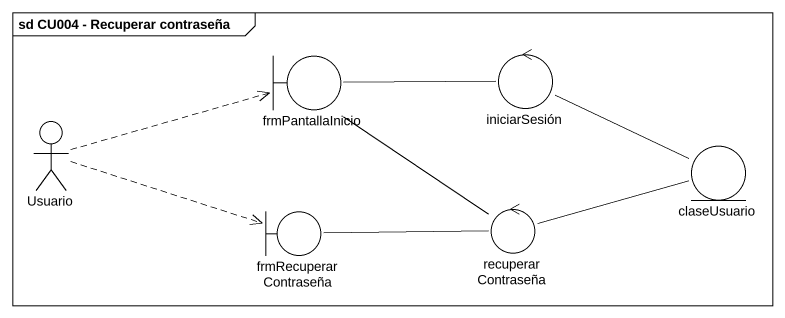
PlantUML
@startuml
mainframe sd CU004 - Recuperar contraseña
boundary frmPantallaInicio
control iniciarSesión
actor Usuario
entity claseUsuario
control recuperarContraseña
boundary frmRecuperarContraseña
frmPantallaInicio -- recuperarContraseña
iniciarSesión -left- frmPantallaInicio
iniciarSesión -right- claseUsuario
Usuario .right.> frmPantallaInicio
Usuario .right.> frmRecuperarContraseña
claseUsuario -left- recuperarContraseña
recuperarContraseña -left- frmRecuperarContraseña
@enduml
